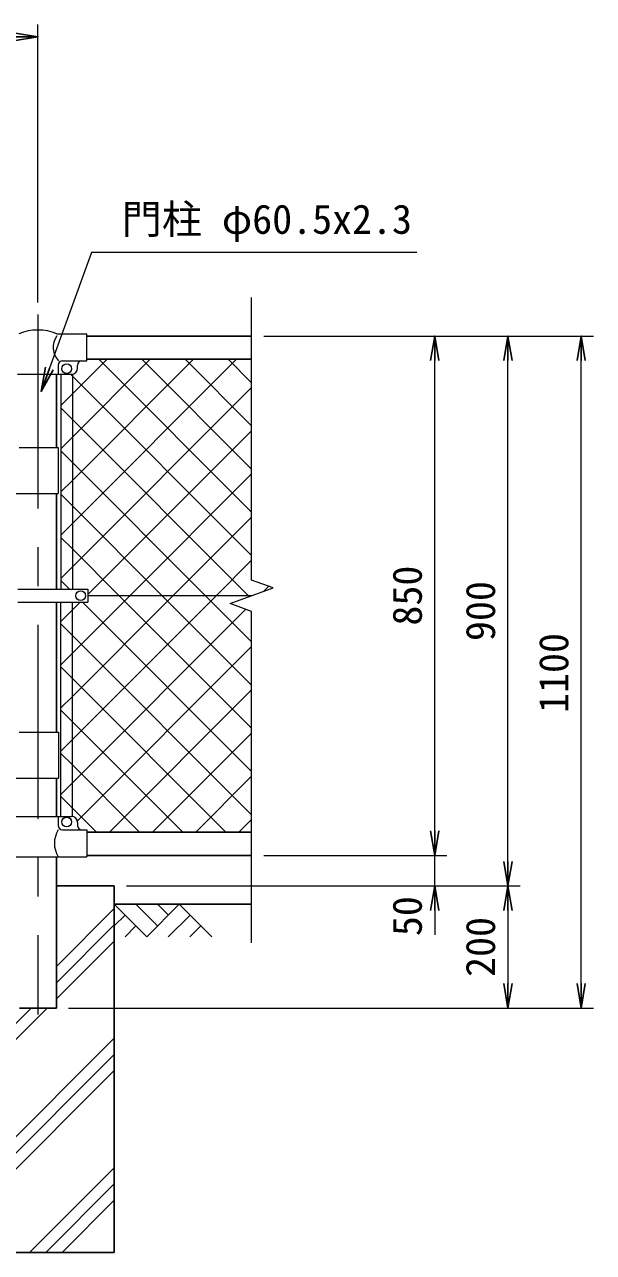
# Model space of a CAD drawing. Units: millimetres, scale not verified. Extents: x -4200 to 4200, y -2970 to 2970.
# Drawn here: x -1606 to -674, y -1039 to 971 of the extents above; entities that cross this region are included whole.
import ezdxf
from ezdxf.enums import TextEntityAlignment as Align

# ---------------------------------------------------------------- set-up
doc = ezdxf.new("R2010")
doc.units = ezdxf.units.MM
doc.header["$LTSCALE"] = 10
doc.linetypes.add('USER1', pattern=[50.8, 31.75, -6.35, 6.35, -6.35])
for name, color, linetype, lineweight in [('0-1_D-BMK', 2, 'USER1', 13), ('0-2_D-STR1', 1, 'Continuous', 25), ('0-3_D-STR3', 3, 'Continuous', 13), ('0-4_D-DCR-HCH', 7, 'Continuous', 13), ('0-5_D-BGD', 7, 'Continuous', 25), ('0-6_D-STR4', 7, 'Continuous', 25), ('0-7_D-STR-DIM', 7, 'Continuous', 13), ('0-A_D-STR-TXT', 7, 'Continuous', 13), ('0-B_D-STR2', 7, 'Continuous', 13)]:
    doc.layers.add(name, color=color, linetype=linetype, lineweight=lineweight)
doc.layers.add('0-8_0', color=7, linetype='Continuous')
doc.styles.add('ＭＳ ゴシック', font='')
doc.styles.get('ＭＳ ゴシック').set_extended_font_data('MS Gothic')

# ---------------------------------------------------------------- blocks, each defined once
blk = doc.blocks.new('_Open')
at = {"layer": '0-8_0'}
blk.add_line((-10, 1.667), (0, 0), dxfattribs=at)
blk.add_lwpolyline([(-10, -1.667), (0, 0), (-10, 0)], dxfattribs=at)

msp = doc.modelspace()

# ---------------------------------------------------------------- linework, layer by layer
at = {"layer": '0-1_D-BMK'}
msp.add_line((-1584.05, 496.61), (-1584.05, -649.21), dxfattribs=at)
at = {"layer": '0-2_D-STR1'}
for p, q in [((-1504.05, 461.37), (-1234.05, 461.37)), ((-1504.05, 423.37), (-1234.05, 423.37)), ((-1553.8, 399.07), (-1553.8, 278.87)), ((-1553.8, 203.87), (-1553.8, 46.87)), ((-1553.8, 25.87), (-1553.8, -187.13)), ((-1553.8, -262.13), (-1553.8, -324.93)), ((-1504.05, -350.63), (-1234.05, -350.63)), ((-1553.8, -390.93), (-1553.8, -638.63)), ((-1504.05, -388.63), (-1234.05, -388.63)), ((-1614.3, -638.63), (-1553.8, -638.63))]:
    msp.add_line(p, q, dxfattribs=at)
at = {"layer": '0-3_D-STR3'}
for p, q in [((-1552.91, 465.07), (-1504.05, 465.07)), ((-1504.05, 421.07), (-1504.05, 465.07)), ((-1550.65, 414.07), (-1550.65, 399.07)), ((-1543.65, 421.07), (-1504.05, 421.07)), ((-1519.05, 409.07), (-1519.05, 414.07)), ((-1617.45, 399.07), (-1529.05, 399.07)), ((-1546.55, 399.07), (-1546.55, 46.87)), ((-1527.55, 399.07), (-1527.55, 46.87)), ((-1614.98, 278.87), (-1550.75, 278.87)), ((-1550.75, 278.87), (-1550.75, 203.87)), ((-1636.58, 203.87), (-1550.75, 203.87)), ((-1616.85, 46.87), (-1502.05, 46.87)), ((-1502.05, 46.87), (-1502.05, 25.87)), ((-1616.85, 25.87), (-1502.05, 25.87)), ((-1546.55, -324.93), (-1546.55, 25.87)), ((-1527.55, -324.93), (-1527.55, 25.87)), ((-1234.05, 36.37), (-1502.05, 36.37)), ((-1614.84, -187.13), (-1550.5, -187.13)), ((-1550.5, -187.13), (-1550.5, -262.13)), ((-1636.44, -262.13), (-1550.5, -262.13)), ((-1619.75, -324.93), (-1529.05, -324.93)), ((-1550.65, -324.93), (-1550.65, -339.93)), ((-1519.05, -334.93), (-1519.05, -339.93)), ((-1543.65, -346.93), (-1504.05, -346.93)), ((-1504.05, -346.93), (-1504.05, -390.93)), ((-1619.75, -390.93), (-1504.05, -390.93))]:
    msp.add_line(p, q, dxfattribs=at)
for centre in [(-1537.05, 408.07), (-1514.05, 36.37), (-1537.05, -333.93)]:
    msp.add_circle(centre, 8, dxfattribs=at)
for centre, radius, start, end in [((-1584.05, 391.37), 80, 67.09875, 113.10629), ((-1525.52, 443.12), 33.4, 146.35914, 222.2959), ((-1543.65, 414.07), 7, 90, 180), ((-1529.05, 409.07), 10, 270, 0), ((-1512.05, 414.07), 7, 90, 180), ((-1543.65, -339.93), 7, 180, 270), ((-1529.05, -334.93), 10, 0, 90), ((-1512.05, -339.93), 7, 180, 270), ((-1516.43, -368.93), 40.68, 147.25964, 212.74036)]:
    msp.add_arc(centre, radius, start, end, dxfattribs=at)
at = {"layer": '0-4_D-DCR-HCH'}
for p, q in [((-1553.8, -570.56), (-1459.05, -475.81)), ((-1405.83, -521.84), (-1459.05, -468.63)), ((-1388.1, -504.11), (-1423.57, -468.63)), ((-1352.62, -468.63), (-1405.83, -521.84)), ((-1370.27, -486.46), (-1388.1, -468.63)), ((-1352.62, -468.63), (-1299.41, -521.84)), ((-1553.8, -597.07), (-1459.05, -502.32)), ((-1441.31, -486.37), (-1459.05, -504.03)), ((-1334.88, -486.37), (-1370.52, -521.84)), ((-1423.57, -504.11), (-1441.39, -521.84)), ((-1317.15, -504.11), (-1334.97, -521.84)), ((-1553.8, -623.59), (-1459.05, -528.84)), ((-1709.05, -778.84), (-1568.84, -638.63)), ((-1709.05, -752.32), (-1595.36, -638.63)), ((-1709.05, -937.94), (-1459.05, -687.94)), ((-1709.05, -964.45), (-1459.05, -714.45)), ((-1709.05, -990.97), (-1459.05, -740.97)), ((-1597.61, -1038.63), (-1459.05, -900.07)), ((-1571.09, -1038.63), (-1459.05, -926.59)), ((-1544.58, -1038.63), (-1459.05, -953.1))]:
    msp.add_line(p, q, dxfattribs=at)
at = {"layer": '0-5_D-BGD'}
msp.add_line((-1459.05, -468.63), (-1234.05, -468.63), dxfattribs=at)
at = {"layer": '0-6_D-STR4'}
for p, q in [((-1459.05, -438.63), (-1553.8, -438.63)), ((-1459.05, -438.63), (-1459.05, -1038.63)), ((-1709.05, -1038.63), (-1459.05, -1038.63))]:
    msp.add_line(p, q, dxfattribs=at)
at = {"layer": '0-7_D-STR-DIM'}
for p, q in [((-1584.05, 516.61), (-1584.05, 971.37)), ((-1234.05, 62.02), (-1234.05, 524.37)), ((-1214.05, 461.37), (-914.05, 461.37)), ((-1214.05, 461.37), (-794.05, 461.37)), ((-1214.05, 461.37), (-674.05, 461.37)), ((-934.05, -348.63), (-934.05, 421.37)), ((-814.05, -398.63), (-814.05, 421.37)), ((-694.05, -598.63), (-694.05, 421.37)), ((-1198.81, 49.19), (-1234.05, 62.02)), ((-1269.28, 23.54), (-1198.81, 49.19)), ((-1234.05, 10.72), (-1269.28, 23.54)), ((-1234.05, -531.63), (-1234.05, 10.72)), ((-934.05, -348.63), (-934.05, -308.63)), ((-1214.05, -388.63), (-914.05, -388.63)), ((-1214.05, -388.63), (-914.05, -388.63)), ((-934.05, -438.63), (-934.05, -388.63)), ((-1439.05, -438.63), (-914.05, -438.63)), ((-1439.05, -438.63), (-794.05, -438.63)), ((-1439.05, -438.63), (-794.05, -438.63)), ((-934.05, -478.63), (-934.05, -518.63)), ((-814.05, -478.63), (-814.05, -598.63)), ((-1533.8, -638.63), (-674.05, -638.63)), ((-1533.8, -638.63), (-794.05, -638.63))]:
    msp.add_line(p, q, dxfattribs=at)
at = {"layer": '0-A_D-STR-TXT'}
msp.add_lwpolyline([(-963.15, 598.46), (-1496.31, 598.46), (-1578.24, 372.73)], dxfattribs=at)
at = {"layer": '0-B_D-STR2'}
for p, q in [((-1527.55, 366.62), (-1470.8, 423.37)), ((-1527.55, 295.91), (-1400.09, 423.37)), ((-1527.55, 225.2), (-1329.38, 423.37)), ((-1527.55, 154.49), (-1258.67, 423.37)), ((-1234.05, 172.94), (-1484.48, 423.37)), ((-1234.05, 243.65), (-1413.76, 423.37)), ((-1234.05, 314.36), (-1343.05, 423.37)), ((-1234.05, 385.07), (-1272.34, 423.37)), ((-1546.55, 347.62), (-1527.55, 366.62)), ((-1502.05, 38.57), (-1234.05, 306.57)), ((-1546.55, 276.91), (-1527.55, 295.91)), ((-1527.55, 254.31), (-1546.55, 273.31)), ((-1309.61, 36.37), (-1527.55, 254.31)), ((-1546.55, 206.2), (-1527.55, 225.2)), ((-1433.54, 36.37), (-1234.05, 235.86)), ((-1527.55, 183.6), (-1546.55, 202.6)), ((-1380.32, 36.37), (-1527.55, 183.6)), ((-1362.83, 36.37), (-1234.05, 165.15)), ((-1546.55, 135.49), (-1527.55, 154.49)), ((-1527.55, 112.88), (-1546.55, 131.88)), ((-1451.03, 36.37), (-1527.55, 112.88)), ((-1292.12, 36.37), (-1234.05, 94.44)), ((-1532.24, 46.87), (-1546.55, 61.17)), ((-1214.17, 43.6), (-1205.97, 51.8)), ((-1527.55, -57.64), (-1433.54, 36.37)), ((-1527.55, -128.35), (-1362.83, 36.37)), ((-1527.55, -199.06), (-1292.12, 36.37)), ((-1234.05, -251.33), (-1511.24, 25.87)), ((-1234.05, -180.62), (-1451.03, 36.37)), ((-1234.05, -109.9), (-1380.32, 36.37)), ((-1234.05, -39.19), (-1309.61, 36.37)), ((-1546.55, -76.64), (-1527.55, -57.64)), ((-1519.42, -332.36), (-1234.05, -46.98)), ((-1527.55, -99.25), (-1546.55, -80.25)), ((-1276.16, -350.63), (-1527.55, -99.25)), ((-1466.99, -350.63), (-1234.05, -117.69)), ((-1546.55, -147.35), (-1527.55, -128.35)), ((-1527.55, -169.96), (-1546.55, -150.96)), ((-1346.87, -350.63), (-1527.55, -169.96)), ((-1546.55, -218.06), (-1527.55, -199.06)), ((-1396.27, -350.63), (-1234.05, -188.4)), ((-1527.55, -240.67), (-1546.55, -221.67)), ((-1417.58, -350.63), (-1527.55, -240.67)), ((-1325.56, -350.63), (-1234.05, -259.11)), ((-1527.55, -311.38), (-1546.55, -292.38)), ((-1488.29, -350.63), (-1527.55, -311.38)), ((-1254.85, -350.63), (-1234.05, -329.83))]:
    msp.add_line(p, q, dxfattribs=at)
for points in [[(-1234.05, 102.23), (-1527.55, 395.73), (-1530.89, 399.07)], [(-1546.55, 64.78), (-1527.55, 83.78), (-1234.05, 377.28)], [(-1237.6, 35.07), (-1238.9, 36.37), (-1527.55, 325.02), (-1546.55, 344.02)], [(-1546.55, -5.93), (-1527.55, 13.07), (-1514.75, 25.87)], [(-1546.55, -288.77), (-1527.55, -269.77), (-1243.59, 14.19)], [(-1234.05, -322.04), (-1527.55, -28.54), (-1546.55, -9.54)]]:
    msp.add_lwpolyline(points, dxfattribs=at)

# ---------------------------------------------------------------- block references
at = {"layer": '0-7_D-STR-DIM', "xscale": 4, "yscale": 4}
msp.add_blockref('_Open', (-1584.05, 951.37), dxfattribs=at)
for p, rotation in [((-934.05, 461.37), 90), ((-814.05, 461.37), 90), ((-694.05, 461.37), 90), ((-934.05, -388.63), 270), ((-934.05, -388.63), 270), ((-814.05, -438.63), 270), ((-934.05, -438.63), 90), ((-814.05, -438.63), 90), ((-814.05, -638.63), 270), ((-694.05, -638.63), 270)]:
    msp.add_blockref('_Open', p, dxfattribs=dict(at, rotation=rotation))
at = {"layer": '0-A_D-STR-TXT', "xscale": 4, "yscale": 4, "rotation": 250.05227}
msp.add_blockref('_Open', (-1578.92, 370.85), dxfattribs=at)

# ---------------------------------------------------------------- texts
at = {"layer": '0-7_D-STR-DIM', "style": 'ＭＳ ゴシック'}
for s, p in [('850', (-940.79, -12.51)), ('900', (-820.79, -37.76)), ('1100', (-700.79, -155.53)), ('50', (-940.79, -520.83)), ('200', (-820.79, -587.63))]:
    msp.add_text(s, height=48.09, rotation=90, dxfattribs=at).set_placement(p, align=Align.BOTTOM_LEFT)
at = {"layer": '0-A_D-STR-TXT', "style": 'ＭＳ ゴシック'}
msp.add_text('門柱 φ60.5x2.3', height=48.09, dxfattribs=at).set_placement((-1446.65, 614.35), align=Align.BOTTOM_LEFT)

doc.saveas('drawing.dxf')
